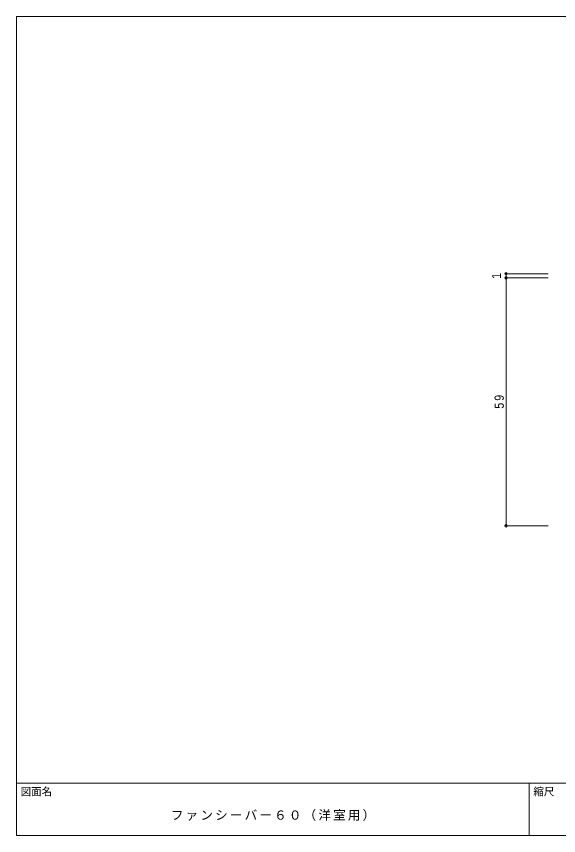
# Model space of a CAD drawing. Units: millimetres on the paper. Extents: x -141 to 141, y -98 to 98.
# Drawn here: x -141 to -12, y -97.5 to 97.5 of the extents above; entities that cross this region are included whole.
import ezdxf
from ezdxf.enums import TextEntityAlignment as Align

# ---------------------------------------------------------------- set-up
doc = ezdxf.new("R2010")
doc.units = ezdxf.units.MM
doc.header["$PDMODE"] = 32
doc.header["$PDSIZE"] = 0.6
for name, color, linetype, lineweight in [('0-3_寸法', 4, 'Continuous', 9), ('F-0_図面枠', 5, 'Continuous', 9), ('F-5_F-5ﾚｲﾔ', 7, 'Continuous', 9)]:
    doc.layers.add(name, color=color, linetype=linetype, lineweight=lineweight)
doc.styles.add('HGｺﾞｼｯｸM', font='')
doc.styles.get('HGｺﾞｼｯｸM').set_extended_font_data('HGｺﾞｼｯｸM')

msp = doc.modelspace()

# ---------------------------------------------------------------- linework, layer by layer
at = {"layer": '0-3_寸法'}
for p, q in [((-24.5, 36.25), (-24.5, 35.25)), ((-24.5, 36.25), (-14.5, 36.25)), ((-24.5, 35.25), (-14.5, 35.25)), ((-24.5, 35.25), (-24.5, -23.75)), ((-24.5, -23.75), (-14.5, -23.75))]:
    msp.add_line(p, q, dxfattribs=at)
for p in [(-24.5, 36.25), (-24.5, 35.25), (-24.5, -23.75)]:
    msp.add_point(p, dxfattribs=at)
at = {"layer": 'F-0_図面枠'}
for p, q in [((-141, 97.5), (141, 97.5)), ((-141, -97.5), (-141, 97.5)), ((-141, -85), (141, -85)), ((-19, -97.5), (-19, -85)), ((141, -97.5), (-141, -97.5))]:
    msp.add_line(p, q, dxfattribs=at)

# ---------------------------------------------------------------- texts
at = {"layer": '0-3_寸法', "color": 7, "style": 'HGｺﾞｼｯｸM', "width": 0.9}
msp.add_text('1', height=2.199, rotation=90, dxfattribs=at).set_placement((-25, 35), align=Align.BOTTOM_LEFT)
at = {"layer": '0-3_寸法', "color": 7, "insert": (-25, 4.125), "char_height": 2.199, "attachment_point": 7, "rotation": 90, "style": 'HGｺﾞｼｯｸM'}
msp.add_mtext('\\T1.36;\\W0.85;59', dxfattribs=at)
at = {"layer": 'F-0_図面枠', "color": 7, "style": 'HGｺﾞｼｯｸM'}
msp.add_text('図面名', height=1.833, dxfattribs=at).set_placement((-140, -88.5), align=Align.BOTTOM_LEFT)
at = {"layer": 'F-5_F-5ﾚｲﾔ', "style": 'HGｺﾞｼｯｸM'}
msp.add_text('縮尺', height=1.833, dxfattribs=at).set_placement((-18, -88.5), align=Align.BOTTOM_LEFT)
at = {"layer": 'F-5_F-5ﾚｲﾔ', "insert": (-104.25, -94), "char_height": 2.199, "attachment_point": 7, "style": 'HGｺﾞｼｯｸM'}
msp.add_mtext('\\T1.17;ファンシーバー６０（洋室用）', dxfattribs=at)

doc.saveas('drawing.dxf')
